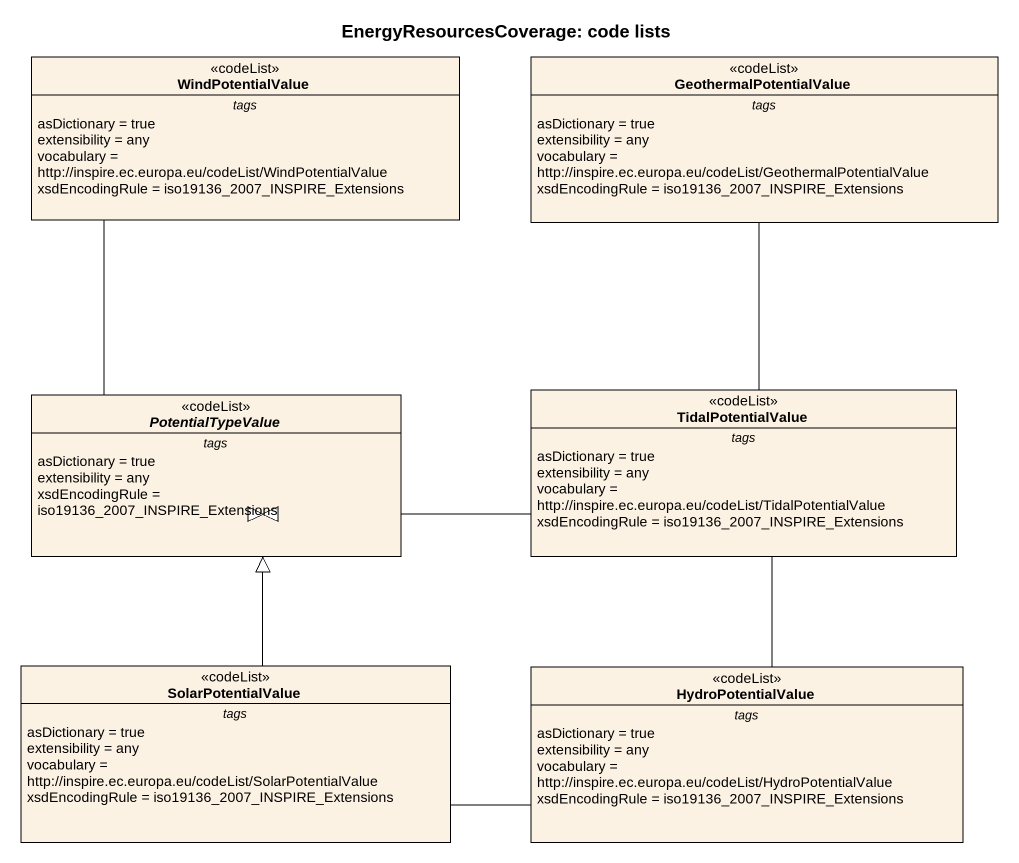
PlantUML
@startuml
title EnergyResourcesCoverage: code lists
hide circle
hide empty members
class WindPotentialValue <<codeList>> {
  -- tags --
  asDictionary = true
  extensibility = any
  vocabulary = http://inspire.ec.europa.eu/codeList/WindPotentialValue
  xsdEncodingRule = iso19136_2007_INSPIRE_Extensions
}
class GeothermalPotentialValue <<codeList>> {
  -- tags --
  asDictionary = true
  extensibility = any
  vocabulary = http://inspire.ec.europa.eu/codeList/GeothermalPotentialValue
  xsdEncodingRule = iso19136_2007_INSPIRE_Extensions
}
abstract class PotentialTypeValue <<codeList>> {
  -- tags --
  asDictionary = true
  extensibility = any
  xsdEncodingRule = iso19136_2007_INSPIRE_Extensions
}
class TidalPotentialValue <<codeList>> {
  -- tags --
  asDictionary = true
  extensibility = any
  vocabulary = http://inspire.ec.europa.eu/codeList/TidalPotentialValue
  xsdEncodingRule = iso19136_2007_INSPIRE_Extensions
}
class SolarPotentialValue <<codeList>> {
  -- tags --
  asDictionary = true
  extensibility = any
  vocabulary = http://inspire.ec.europa.eu/codeList/SolarPotentialValue
  xsdEncodingRule = iso19136_2007_INSPIRE_Extensions
}
class HydroPotentialValue <<codeList>> {
  -- tags --
  asDictionary = true
  extensibility = any
  vocabulary = http://inspire.ec.europa.eu/codeList/HydroPotentialValue
  xsdEncodingRule = iso19136_2007_INSPIRE_Extensions
}
WindPotentialValue --|> PotentialTypeValue
GeothermalPotentialValue --|> PotentialTypeValue
TidalPotentialValue -left-|> PotentialTypeValue
SolarPotentialValue -up-|> PotentialTypeValue
HydroPotentialValue -left-|> PotentialTypeValue
@enduml
